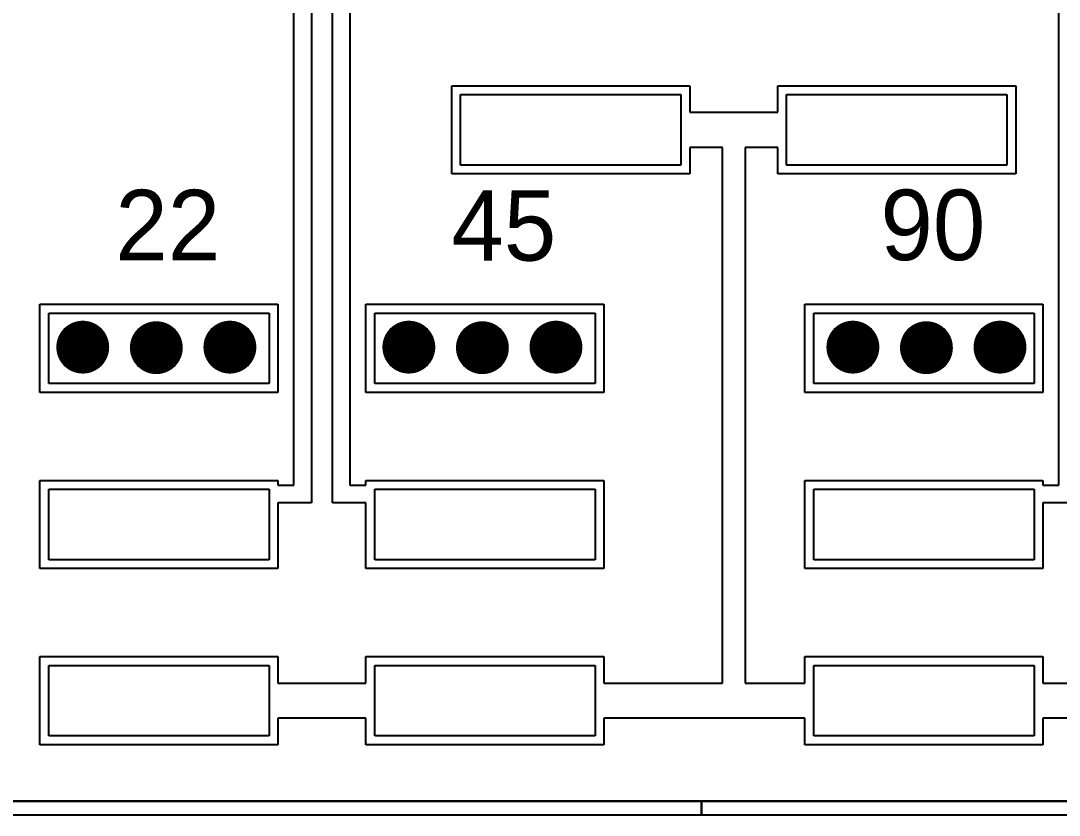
# Model space of a CAD drawing. Header units: millimetres. Extents: x -0.89 to 0.88, y -1.01 to 1.57.
# Drawn here: x -0.391 to 0.198, y -1.005 to -0.554 of the extents above; entities that cross this region are included whole.
import ezdxf

# ---------------------------------------------------------------- set-up
doc = ezdxf.new("R2010")
doc.units = ezdxf.units.MM
doc.header["$MEASUREMENT"] = 0
for name, color, linetype in [('BottomLayer', 5, 'Continuous'), ('DrillDrawing', 1, 'Continuous'), ('Mechanical2', 216, 'Continuous'), ('MultiLayer', 9, 'Continuous'), ('TopLayer', 1, 'Continuous'), ('TopOverlay', 2, 'Continuous'), ('TopPaste', 8, 'Continuous'), ('TopSolder', 216, 'Continuous'), ('ViaHoleLayer', 16, 'Continuous')]:
    doc.layers.add(name, color=color, linetype=linetype)

msp = doc.modelspace()

# ---------------------------------------------------------------- linework, layer by layer
at = {"layer": 'BottomLayer'}
msp.add_line((0.872, -0.997), (-0.872, -0.997), dxfattribs=at)
at = {"layer": 'BottomLayer', "const_width": 0.015}
for points in [[(-0.36354, -0.7393, 1), (-0.34854, -0.7393, 1)], [(-0.3218, -0.73961, 1), (-0.3068, -0.73961, 1)], [(-0.28007, -0.7393, 1), (-0.26507, -0.7393, 1)], [(-0.17854, -0.7393, 1), (-0.16354, -0.7393, 1)], [(-0.1368, -0.73961, 1), (-0.1218, -0.73961, 1)], [(-0.09507, -0.7393, 1), (-0.08007, -0.7393, 1)], [(0.07338, -0.7393, 1), (0.08838, -0.7393, 1)], [(0.11511, -0.73961, 1), (0.13011, -0.73961, 1)], [(0.15684, -0.7393, 1), (0.17184, -0.7393, 1)]]:
    msp.add_lwpolyline(points, format="xyb", close=True, dxfattribs=at)
at = {"layer": 'DrillDrawing', "const_width": 0.002}
for points in [[(-0.36604, -0.7293), (-0.34604, -0.7293)], [(-0.36604, -0.7493), (-0.36604, -0.7293)], [(-0.34604, -0.7493), (-0.34604, -0.7293)], [(-0.3243, -0.72961), (-0.3043, -0.72961)], [(-0.3243, -0.74961), (-0.3243, -0.72961)], [(-0.3043, -0.74961), (-0.3043, -0.72961)], [(-0.28257, -0.7293), (-0.26257, -0.7293)], [(-0.28257, -0.7493), (-0.28257, -0.7293)], [(-0.26257, -0.7493), (-0.26257, -0.7293)], [(-0.18104, -0.7293), (-0.16104, -0.7293)], [(-0.18104, -0.7493), (-0.18104, -0.7293)], [(-0.16104, -0.7493), (-0.16104, -0.7293)], [(-0.1393, -0.72961), (-0.1193, -0.72961)], [(-0.1393, -0.74961), (-0.1393, -0.72961)], [(-0.1193, -0.74961), (-0.1193, -0.72961)], [(-0.09757, -0.7293), (-0.07757, -0.7293)], [(-0.09757, -0.7493), (-0.09757, -0.7293)], [(-0.07757, -0.7493), (-0.07757, -0.7293)], [(0.07088, -0.7293), (0.09088, -0.7293)], [(0.07088, -0.7493), (0.07088, -0.7293)], [(0.09088, -0.7493), (0.09088, -0.7293)], [(0.11261, -0.72961), (0.13261, -0.72961)], [(0.11261, -0.74961), (0.11261, -0.72961)], [(0.13261, -0.74961), (0.13261, -0.72961)], [(0.15434, -0.7293), (0.17434, -0.7293)], [(0.15434, -0.7493), (0.15434, -0.7293)], [(0.17434, -0.7493), (0.17434, -0.7293)], [(-0.36204, -0.7333), (-0.35004, -0.7333)], [(-0.36204, -0.7453), (-0.36204, -0.7333)], [(-0.35004, -0.7453), (-0.35004, -0.7333)], [(-0.3203, -0.73361), (-0.3083, -0.73361)], [(-0.3203, -0.74561), (-0.3203, -0.73361)], [(-0.3083, -0.74561), (-0.3083, -0.73361)], [(-0.27857, -0.7333), (-0.26657, -0.7333)], [(-0.27857, -0.7453), (-0.27857, -0.7333)], [(-0.26657, -0.7453), (-0.26657, -0.7333)], [(-0.17704, -0.7333), (-0.16504, -0.7333)], [(-0.17704, -0.7453), (-0.17704, -0.7333)], [(-0.16504, -0.7453), (-0.16504, -0.7333)], [(-0.1353, -0.73361), (-0.1233, -0.73361)], [(-0.1353, -0.74561), (-0.1353, -0.73361)], [(-0.1233, -0.74561), (-0.1233, -0.73361)], [(-0.09357, -0.7333), (-0.08157, -0.7333)], [(-0.09357, -0.7453), (-0.09357, -0.7333)], [(-0.08157, -0.7453), (-0.08157, -0.7333)], [(0.07488, -0.7333), (0.08688, -0.7333)], [(0.07488, -0.7453), (0.07488, -0.7333)], [(0.08688, -0.7453), (0.08688, -0.7333)], [(0.11661, -0.73361), (0.12861, -0.73361)], [(0.11661, -0.74561), (0.11661, -0.73361)], [(0.12861, -0.74561), (0.12861, -0.73361)], [(0.15834, -0.7333), (0.17034, -0.7333)], [(0.15834, -0.7453), (0.15834, -0.7333)], [(0.17034, -0.7453), (0.17034, -0.7333)], [(-0.36204, -0.7453), (-0.35004, -0.7453)], [(-0.3203, -0.74561), (-0.3083, -0.74561)], [(-0.27857, -0.7453), (-0.26657, -0.7453)], [(-0.17704, -0.7453), (-0.16504, -0.7453)], [(-0.1353, -0.74561), (-0.1233, -0.74561)], [(-0.09357, -0.7453), (-0.08157, -0.7453)], [(0.07488, -0.7453), (0.08688, -0.7453)], [(0.11661, -0.74561), (0.12861, -0.74561)], [(0.15834, -0.7453), (0.17034, -0.7453)], [(-0.36604, -0.7493), (-0.34604, -0.7493)], [(-0.3243, -0.74961), (-0.3043, -0.74961)], [(-0.28257, -0.7493), (-0.26257, -0.7493)], [(-0.18104, -0.7493), (-0.16104, -0.7493)], [(-0.1393, -0.74961), (-0.1193, -0.74961)], [(-0.09757, -0.7493), (-0.07757, -0.7493)], [(0.07088, -0.7493), (0.09088, -0.7493)], [(0.11261, -0.74961), (0.13261, -0.74961)], [(0.15434, -0.7493), (0.17434, -0.7493)]]:
    msp.add_lwpolyline(points, dxfattribs=at)
at = {"layer": 'DrillDrawing', "const_width": 0.001}
for points in [[(-0.36654, -0.7293, 1), (-0.36554, -0.7293, 1)], [(-0.36654, -0.7293, 1), (-0.36554, -0.7293, 1)], [(-0.34654, -0.7293, 1), (-0.34554, -0.7293, 1)], [(-0.34654, -0.7293, 1), (-0.34554, -0.7293, 1)], [(-0.3248, -0.72961, 1), (-0.3238, -0.72961, 1)], [(-0.3248, -0.72961, 1), (-0.3238, -0.72961, 1)], [(-0.3048, -0.72961, 1), (-0.3038, -0.72961, 1)], [(-0.3048, -0.72961, 1), (-0.3038, -0.72961, 1)], [(-0.28307, -0.7293, 1), (-0.28207, -0.7293, 1)], [(-0.28307, -0.7293, 1), (-0.28207, -0.7293, 1)], [(-0.26307, -0.7293, 1), (-0.26207, -0.7293, 1)], [(-0.26307, -0.7293, 1), (-0.26207, -0.7293, 1)], [(-0.18154, -0.7293, 1), (-0.18054, -0.7293, 1)], [(-0.18154, -0.7293, 1), (-0.18054, -0.7293, 1)], [(-0.16154, -0.7293, 1), (-0.16054, -0.7293, 1)], [(-0.16154, -0.7293, 1), (-0.16054, -0.7293, 1)], [(-0.1398, -0.72961, 1), (-0.1388, -0.72961, 1)], [(-0.1398, -0.72961, 1), (-0.1388, -0.72961, 1)], [(-0.1198, -0.72961, 1), (-0.1188, -0.72961, 1)], [(-0.1198, -0.72961, 1), (-0.1188, -0.72961, 1)], [(-0.09807, -0.7293, 1), (-0.09707, -0.7293, 1)], [(-0.09807, -0.7293, 1), (-0.09707, -0.7293, 1)], [(-0.07807, -0.7293, 1), (-0.07707, -0.7293, 1)], [(-0.07807, -0.7293, 1), (-0.07707, -0.7293, 1)], [(0.07038, -0.7293, 1), (0.07138, -0.7293, 1)], [(0.07038, -0.7293, 1), (0.07138, -0.7293, 1)], [(0.09038, -0.7293, 1), (0.09138, -0.7293, 1)], [(0.09038, -0.7293, 1), (0.09138, -0.7293, 1)], [(0.11211, -0.72961, 1), (0.11311, -0.72961, 1)], [(0.11211, -0.72961, 1), (0.11311, -0.72961, 1)], [(0.13211, -0.72961, 1), (0.13311, -0.72961, 1)], [(0.13211, -0.72961, 1), (0.13311, -0.72961, 1)], [(0.15384, -0.7293, 1), (0.15484, -0.7293, 1)], [(0.15384, -0.7293, 1), (0.15484, -0.7293, 1)], [(0.17384, -0.7293, 1), (0.17484, -0.7293, 1)], [(0.17384, -0.7293, 1), (0.17484, -0.7293, 1)], [(-0.36254, -0.7333, 1), (-0.36154, -0.7333, 1)], [(-0.36254, -0.7333, 1), (-0.36154, -0.7333, 1)], [(-0.35054, -0.7333, 1), (-0.34954, -0.7333, 1)], [(-0.35054, -0.7333, 1), (-0.34954, -0.7333, 1)], [(-0.3208, -0.73361, 1), (-0.3198, -0.73361, 1)], [(-0.3208, -0.73361, 1), (-0.3198, -0.73361, 1)], [(-0.3088, -0.73361, 1), (-0.3078, -0.73361, 1)], [(-0.3088, -0.73361, 1), (-0.3078, -0.73361, 1)], [(-0.27907, -0.7333, 1), (-0.27807, -0.7333, 1)], [(-0.27907, -0.7333, 1), (-0.27807, -0.7333, 1)], [(-0.26707, -0.7333, 1), (-0.26607, -0.7333, 1)], [(-0.26707, -0.7333, 1), (-0.26607, -0.7333, 1)], [(-0.17754, -0.7333, 1), (-0.17654, -0.7333, 1)], [(-0.17754, -0.7333, 1), (-0.17654, -0.7333, 1)], [(-0.16554, -0.7333, 1), (-0.16454, -0.7333, 1)], [(-0.16554, -0.7333, 1), (-0.16454, -0.7333, 1)], [(-0.1358, -0.73361, 1), (-0.1348, -0.73361, 1)], [(-0.1358, -0.73361, 1), (-0.1348, -0.73361, 1)], [(-0.1238, -0.73361, 1), (-0.1228, -0.73361, 1)], [(-0.1238, -0.73361, 1), (-0.1228, -0.73361, 1)], [(-0.09407, -0.7333, 1), (-0.09307, -0.7333, 1)], [(-0.09407, -0.7333, 1), (-0.09307, -0.7333, 1)], [(-0.08207, -0.7333, 1), (-0.08107, -0.7333, 1)], [(-0.08207, -0.7333, 1), (-0.08107, -0.7333, 1)], [(0.07438, -0.7333, 1), (0.07538, -0.7333, 1)], [(0.07438, -0.7333, 1), (0.07538, -0.7333, 1)], [(0.08638, -0.7333, 1), (0.08738, -0.7333, 1)], [(0.08638, -0.7333, 1), (0.08738, -0.7333, 1)], [(0.11611, -0.73361, 1), (0.11711, -0.73361, 1)], [(0.11611, -0.73361, 1), (0.11711, -0.73361, 1)], [(0.12811, -0.73361, 1), (0.12911, -0.73361, 1)], [(0.12811, -0.73361, 1), (0.12911, -0.73361, 1)], [(0.15784, -0.7333, 1), (0.15884, -0.7333, 1)], [(0.15784, -0.7333, 1), (0.15884, -0.7333, 1)], [(0.16984, -0.7333, 1), (0.17084, -0.7333, 1)], [(0.16984, -0.7333, 1), (0.17084, -0.7333, 1)], [(-0.36254, -0.7453, 1), (-0.36154, -0.7453, 1)], [(-0.36254, -0.7453, 1), (-0.36154, -0.7453, 1)], [(-0.35054, -0.7453, 1), (-0.34954, -0.7453, 1)], [(-0.35054, -0.7453, 1), (-0.34954, -0.7453, 1)], [(-0.3208, -0.74561, 1), (-0.3198, -0.74561, 1)], [(-0.3208, -0.74561, 1), (-0.3198, -0.74561, 1)], [(-0.3088, -0.74561, 1), (-0.3078, -0.74561, 1)], [(-0.3088, -0.74561, 1), (-0.3078, -0.74561, 1)], [(-0.27907, -0.7453, 1), (-0.27807, -0.7453, 1)], [(-0.27907, -0.7453, 1), (-0.27807, -0.7453, 1)], [(-0.26707, -0.7453, 1), (-0.26607, -0.7453, 1)], [(-0.26707, -0.7453, 1), (-0.26607, -0.7453, 1)], [(-0.17754, -0.7453, 1), (-0.17654, -0.7453, 1)], [(-0.17754, -0.7453, 1), (-0.17654, -0.7453, 1)], [(-0.16554, -0.7453, 1), (-0.16454, -0.7453, 1)], [(-0.16554, -0.7453, 1), (-0.16454, -0.7453, 1)], [(-0.1358, -0.74561, 1), (-0.1348, -0.74561, 1)], [(-0.1358, -0.74561, 1), (-0.1348, -0.74561, 1)], [(-0.1238, -0.74561, 1), (-0.1228, -0.74561, 1)], [(-0.1238, -0.74561, 1), (-0.1228, -0.74561, 1)], [(-0.09407, -0.7453, 1), (-0.09307, -0.7453, 1)], [(-0.09407, -0.7453, 1), (-0.09307, -0.7453, 1)], [(-0.08207, -0.7453, 1), (-0.08107, -0.7453, 1)], [(-0.08207, -0.7453, 1), (-0.08107, -0.7453, 1)], [(0.07438, -0.7453, 1), (0.07538, -0.7453, 1)], [(0.07438, -0.7453, 1), (0.07538, -0.7453, 1)], [(0.08638, -0.7453, 1), (0.08738, -0.7453, 1)], [(0.08638, -0.7453, 1), (0.08738, -0.7453, 1)], [(0.11611, -0.74561, 1), (0.11711, -0.74561, 1)], [(0.11611, -0.74561, 1), (0.11711, -0.74561, 1)], [(0.12811, -0.74561, 1), (0.12911, -0.74561, 1)], [(0.12811, -0.74561, 1), (0.12911, -0.74561, 1)], [(0.15784, -0.7453, 1), (0.15884, -0.7453, 1)], [(0.15784, -0.7453, 1), (0.15884, -0.7453, 1)], [(0.16984, -0.7453, 1), (0.17084, -0.7453, 1)], [(0.16984, -0.7453, 1), (0.17084, -0.7453, 1)], [(-0.36654, -0.7493, 1), (-0.36554, -0.7493, 1)], [(-0.36654, -0.7493, 1), (-0.36554, -0.7493, 1)], [(-0.34654, -0.7493, 1), (-0.34554, -0.7493, 1)], [(-0.34654, -0.7493, 1), (-0.34554, -0.7493, 1)], [(-0.3248, -0.74961, 1), (-0.3238, -0.74961, 1)], [(-0.3248, -0.74961, 1), (-0.3238, -0.74961, 1)], [(-0.3048, -0.74961, 1), (-0.3038, -0.74961, 1)], [(-0.3048, -0.74961, 1), (-0.3038, -0.74961, 1)], [(-0.28307, -0.7493, 1), (-0.28207, -0.7493, 1)], [(-0.28307, -0.7493, 1), (-0.28207, -0.7493, 1)], [(-0.26307, -0.7493, 1), (-0.26207, -0.7493, 1)], [(-0.26307, -0.7493, 1), (-0.26207, -0.7493, 1)], [(-0.18154, -0.7493, 1), (-0.18054, -0.7493, 1)], [(-0.18154, -0.7493, 1), (-0.18054, -0.7493, 1)], [(-0.16154, -0.7493, 1), (-0.16054, -0.7493, 1)], [(-0.16154, -0.7493, 1), (-0.16054, -0.7493, 1)], [(-0.1398, -0.74961, 1), (-0.1388, -0.74961, 1)], [(-0.1398, -0.74961, 1), (-0.1388, -0.74961, 1)], [(-0.1198, -0.74961, 1), (-0.1188, -0.74961, 1)], [(-0.1198, -0.74961, 1), (-0.1188, -0.74961, 1)], [(-0.09807, -0.7493, 1), (-0.09707, -0.7493, 1)], [(-0.09807, -0.7493, 1), (-0.09707, -0.7493, 1)], [(-0.07807, -0.7493, 1), (-0.07707, -0.7493, 1)], [(-0.07807, -0.7493, 1), (-0.07707, -0.7493, 1)], [(0.07038, -0.7493, 1), (0.07138, -0.7493, 1)], [(0.07038, -0.7493, 1), (0.07138, -0.7493, 1)], [(0.09038, -0.7493, 1), (0.09138, -0.7493, 1)], [(0.09038, -0.7493, 1), (0.09138, -0.7493, 1)], [(0.11211, -0.74961, 1), (0.11311, -0.74961, 1)], [(0.11211, -0.74961, 1), (0.11311, -0.74961, 1)], [(0.13211, -0.74961, 1), (0.13311, -0.74961, 1)], [(0.13211, -0.74961, 1), (0.13311, -0.74961, 1)], [(0.15384, -0.7493, 1), (0.15484, -0.7493, 1)], [(0.15384, -0.7493, 1), (0.15484, -0.7493, 1)], [(0.17384, -0.7493, 1), (0.17484, -0.7493, 1)], [(0.17384, -0.7493, 1), (0.17484, -0.7493, 1)]]:
    msp.add_lwpolyline(points, format="xyb", close=True, dxfattribs=at)
at = {"layer": 'Mechanical2', "const_width": 0.0000001}
msp.add_lwpolyline([(-0.875, -1), (0.875, -1)], dxfattribs=at)
at = {"layer": 'MultiLayer', "const_width": 0.015}
for points in [[(-0.36354, -0.7393, 1), (-0.34854, -0.7393, 1)], [(-0.3218, -0.73961, 1), (-0.3068, -0.73961, 1)], [(-0.28007, -0.7393, 1), (-0.26507, -0.7393, 1)], [(-0.17854, -0.7393, 1), (-0.16354, -0.7393, 1)], [(-0.1368, -0.73961, 1), (-0.1218, -0.73961, 1)], [(-0.09507, -0.7393, 1), (-0.08007, -0.7393, 1)], [(0.07338, -0.7393, 1), (0.08838, -0.7393, 1)], [(0.11511, -0.73961, 1), (0.13011, -0.73961, 1)], [(0.15684, -0.7393, 1), (0.17184, -0.7393, 1)]]:
    msp.add_lwpolyline(points, format="xyb", close=True, dxfattribs=at)
at = {"layer": 'TopLayer'}
for p, q in [((0.19774, -0.81771), (0.19774, -0.39154)), ((-0.23629, -0.81771), (-0.23629, -0.43061)), ((-0.22629, -0.43366), (-0.22629, -0.82771)), ((-0.21443, -0.82771), (-0.21443, -0.44078)), ((-0.20443, -0.44383), (-0.20443, -0.81771)), ((-0.1467, -0.64092), (-0.1467, -0.59092)), ((-0.1467, -0.59092), (-0.0117, -0.59092)), ((-0.0117, -0.59092), (-0.0117, -0.60592)), ((0.0383, -0.60592), (0.0383, -0.59092)), ((0.0383, -0.59092), (0.1733, -0.59092)), ((0.1733, -0.59092), (0.1733, -0.64092)), ((-0.0117, -0.60592), (0.0383, -0.60592)), ((0.00691, -0.62592), (-0.0117, -0.62592)), ((-0.0117, -0.62592), (-0.0117, -0.64092)), ((0.00691, -0.92996), (0.00691, -0.62592)), ((0.0383, -0.62592), (0.01969, -0.62592)), ((0.01969, -0.62592), (0.01969, -0.92996)), ((0.0383, -0.64092), (0.0383, -0.62592)), ((-0.0117, -0.64092), (-0.1467, -0.64092)), ((0.1733, -0.64092), (0.0383, -0.64092)), ((-0.38036, -0.76496), (-0.38036, -0.71496)), ((-0.38036, -0.71496), (-0.24536, -0.71496)), ((-0.24536, -0.71496), (-0.24536, -0.76496)), ((-0.19536, -0.76496), (-0.19536, -0.71496)), ((-0.19536, -0.71496), (-0.06036, -0.71496)), ((-0.06036, -0.71496), (-0.06036, -0.76496)), ((0.05367, -0.76496), (0.05367, -0.71496)), ((0.05367, -0.71496), (0.18867, -0.71496)), ((0.18867, -0.71496), (0.18867, -0.76496)), ((-0.24536, -0.76496), (-0.38036, -0.76496)), ((-0.06036, -0.76496), (-0.19536, -0.76496)), ((0.18867, -0.76496), (0.05367, -0.76496)), ((-0.38036, -0.86496), (-0.38036, -0.81496)), ((-0.38036, -0.81496), (-0.24536, -0.81496)), ((-0.24536, -0.81496), (-0.24536, -0.81771)), ((-0.24536, -0.81771), (-0.23629, -0.81771)), ((-0.20443, -0.81771), (-0.19536, -0.81771)), ((-0.19536, -0.81771), (-0.19536, -0.81496)), ((-0.19536, -0.81496), (-0.06036, -0.81496)), ((-0.06036, -0.81496), (-0.06036, -0.86496)), ((0.05367, -0.86496), (0.05367, -0.81496)), ((0.05367, -0.81496), (0.18867, -0.81496)), ((0.18867, -0.81496), (0.18867, -0.81771)), ((0.18867, -0.81771), (0.19774, -0.81771)), ((-0.22629, -0.82771), (-0.24536, -0.82771)), ((-0.24536, -0.82771), (-0.24536, -0.86496)), ((-0.19536, -0.82771), (-0.21443, -0.82771)), ((-0.19536, -0.86496), (-0.19536, -0.82771)), ((0.20774, -0.82771), (0.18867, -0.82771)), ((0.18867, -0.82771), (0.18867, -0.86496)), ((-0.24536, -0.86496), (-0.38036, -0.86496)), ((-0.06036, -0.86496), (-0.19536, -0.86496)), ((0.18867, -0.86496), (0.05367, -0.86496)), ((-0.38036, -0.96496), (-0.38036, -0.91496)), ((-0.38036, -0.91496), (-0.24536, -0.91496)), ((-0.24536, -0.91496), (-0.24536, -0.92996)), ((-0.19536, -0.92996), (-0.19536, -0.91496)), ((-0.19536, -0.91496), (-0.06036, -0.91496)), ((-0.06036, -0.91496), (-0.06036, -0.92996)), ((0.05367, -0.92996), (0.05367, -0.91496)), ((0.05367, -0.91496), (0.18867, -0.91496)), ((0.18867, -0.91496), (0.18867, -0.92996)), ((-0.24536, -0.92996), (-0.19536, -0.92996)), ((-0.06036, -0.92996), (0.00691, -0.92996)), ((0.01969, -0.92996), (0.05367, -0.92996)), ((0.18867, -0.92996), (0.23867, -0.92996)), ((-0.19536, -0.94996), (-0.24536, -0.94996)), ((-0.24536, -0.94996), (-0.24536, -0.96496)), ((-0.19536, -0.96496), (-0.19536, -0.94996)), ((0.05367, -0.94996), (-0.06036, -0.94996)), ((-0.06036, -0.94996), (-0.06036, -0.96496)), ((0.05367, -0.96496), (0.05367, -0.94996)), ((0.23867, -0.94996), (0.18867, -0.94996)), ((0.18867, -0.94996), (0.18867, -0.96496)), ((-0.24536, -0.96496), (-0.38036, -0.96496)), ((-0.06036, -0.96496), (-0.19536, -0.96496)), ((0.18867, -0.96496), (0.05367, -0.96496))]:
    msp.add_line(p, q, dxfattribs=at)
at = {"layer": 'TopLayer', "const_width": 0.015}
for points in [[(-0.36354, -0.7393, 1), (-0.34854, -0.7393, 1)], [(-0.3218, -0.73961, 1), (-0.3068, -0.73961, 1)], [(-0.28007, -0.7393, 1), (-0.26507, -0.7393, 1)], [(-0.17854, -0.7393, 1), (-0.16354, -0.7393, 1)], [(-0.1368, -0.73961, 1), (-0.1218, -0.73961, 1)], [(-0.09507, -0.7393, 1), (-0.08007, -0.7393, 1)], [(0.07338, -0.7393, 1), (0.08838, -0.7393, 1)], [(0.11511, -0.73961, 1), (0.13011, -0.73961, 1)], [(0.15684, -0.7393, 1), (0.17184, -0.7393, 1)]]:
    msp.add_lwpolyline(points, format="xyb", close=True, dxfattribs=at)
at = {"layer": 'TopPaste'}
for p, q in [((-0.1417, -0.63592), (-0.1417, -0.59592)), ((-0.1417, -0.59592), (-0.0167, -0.59592)), ((-0.0167, -0.59592), (-0.0167, -0.63592)), ((0.0433, -0.63592), (0.0433, -0.59592)), ((0.0433, -0.59592), (0.1683, -0.59592)), ((0.1683, -0.59592), (0.1683, -0.63592)), ((-0.0167, -0.63592), (-0.1417, -0.63592)), ((0.1683, -0.63592), (0.0433, -0.63592)), ((-0.37536, -0.75996), (-0.37536, -0.71996)), ((-0.37536, -0.71996), (-0.25036, -0.71996)), ((-0.25036, -0.71996), (-0.25036, -0.75996)), ((-0.19036, -0.75996), (-0.19036, -0.71996)), ((-0.19036, -0.71996), (-0.06536, -0.71996)), ((-0.06536, -0.71996), (-0.06536, -0.75996)), ((0.05867, -0.75996), (0.05867, -0.71996)), ((0.05867, -0.71996), (0.18367, -0.71996)), ((0.18367, -0.71996), (0.18367, -0.75996)), ((-0.25036, -0.75996), (-0.37536, -0.75996)), ((-0.06536, -0.75996), (-0.19036, -0.75996)), ((0.18367, -0.75996), (0.05867, -0.75996)), ((-0.37536, -0.85996), (-0.37536, -0.81996)), ((-0.37536, -0.81996), (-0.25036, -0.81996)), ((-0.25036, -0.81996), (-0.25036, -0.85996)), ((-0.19036, -0.85996), (-0.19036, -0.81996)), ((-0.19036, -0.81996), (-0.06536, -0.81996)), ((-0.06536, -0.81996), (-0.06536, -0.85996)), ((0.05867, -0.85996), (0.05867, -0.81996)), ((0.05867, -0.81996), (0.18367, -0.81996)), ((0.18367, -0.81996), (0.18367, -0.85996)), ((-0.25036, -0.85996), (-0.37536, -0.85996)), ((-0.06536, -0.85996), (-0.19036, -0.85996)), ((0.18367, -0.85996), (0.05867, -0.85996)), ((-0.37536, -0.95996), (-0.37536, -0.91996)), ((-0.37536, -0.91996), (-0.25036, -0.91996)), ((-0.25036, -0.91996), (-0.25036, -0.95996)), ((-0.19036, -0.95996), (-0.19036, -0.91996)), ((-0.19036, -0.91996), (-0.06536, -0.91996)), ((-0.06536, -0.91996), (-0.06536, -0.95996)), ((0.05867, -0.95996), (0.05867, -0.91996)), ((0.05867, -0.91996), (0.18367, -0.91996)), ((0.18367, -0.91996), (0.18367, -0.95996)), ((-0.25036, -0.95996), (-0.37536, -0.95996)), ((-0.06536, -0.95996), (-0.19036, -0.95996)), ((0.18367, -0.95996), (0.05867, -0.95996))]:
    msp.add_line(p, q, dxfattribs=at)
at = {"layer": 'TopSolder'}
for p, q in [((-0.1417, -0.63592), (-0.1417, -0.59592)), ((-0.1417, -0.59592), (-0.0167, -0.59592)), ((-0.0167, -0.59592), (-0.0167, -0.63592)), ((0.0433, -0.63592), (0.0433, -0.59592)), ((0.0433, -0.59592), (0.1683, -0.59592)), ((0.1683, -0.59592), (0.1683, -0.63592)), ((-0.0167, -0.63592), (-0.1417, -0.63592)), ((0.1683, -0.63592), (0.0433, -0.63592)), ((-0.37536, -0.75996), (-0.37536, -0.71996)), ((-0.37536, -0.71996), (-0.25036, -0.71996)), ((-0.25036, -0.71996), (-0.25036, -0.75996)), ((-0.19036, -0.75996), (-0.19036, -0.71996)), ((-0.19036, -0.71996), (-0.06536, -0.71996)), ((-0.06536, -0.71996), (-0.06536, -0.75996)), ((0.05867, -0.75996), (0.05867, -0.71996)), ((0.05867, -0.71996), (0.18367, -0.71996)), ((0.18367, -0.71996), (0.18367, -0.75996)), ((-0.25036, -0.75996), (-0.37536, -0.75996)), ((-0.06536, -0.75996), (-0.19036, -0.75996)), ((0.18367, -0.75996), (0.05867, -0.75996)), ((-0.37536, -0.85996), (-0.37536, -0.81996)), ((-0.37536, -0.81996), (-0.25036, -0.81996)), ((-0.25036, -0.81996), (-0.25036, -0.85996)), ((-0.19036, -0.85996), (-0.19036, -0.81996)), ((-0.19036, -0.81996), (-0.06536, -0.81996)), ((-0.06536, -0.81996), (-0.06536, -0.85996)), ((0.05867, -0.85996), (0.05867, -0.81996)), ((0.05867, -0.81996), (0.18367, -0.81996)), ((0.18367, -0.81996), (0.18367, -0.85996)), ((-0.25036, -0.85996), (-0.37536, -0.85996)), ((-0.06536, -0.85996), (-0.19036, -0.85996)), ((0.18367, -0.85996), (0.05867, -0.85996)), ((-0.37536, -0.95996), (-0.37536, -0.91996)), ((-0.37536, -0.91996), (-0.25036, -0.91996)), ((-0.25036, -0.91996), (-0.25036, -0.95996)), ((-0.19036, -0.95996), (-0.19036, -0.91996)), ((-0.19036, -0.91996), (-0.06536, -0.91996)), ((-0.06536, -0.91996), (-0.06536, -0.95996)), ((0.05867, -0.95996), (0.05867, -0.91996)), ((0.05867, -0.91996), (0.18367, -0.91996)), ((0.18367, -0.91996), (0.18367, -0.95996)), ((-0.25036, -0.95996), (-0.37536, -0.95996)), ((-0.06536, -0.95996), (-0.19036, -0.95996)), ((0.18367, -0.95996), (0.05867, -0.95996)), ((-0.4352, -0.997), (-0.005, -0.997)), ((-0.005, -1.005), (-0.005, -0.997)), ((-0.005, -0.997), (0.60023, -0.997)), ((-0.005, -0.997), (-0.005, -1.005)), ((-0.005, -1.005), (-0.88, -1.005)), ((0.88, -1.005), (-0.005, -1.005))]:
    msp.add_line(p, q, dxfattribs=at)
at = {"layer": 'ViaHoleLayer', "const_width": 0.01}
for points in [[(-0.36104, -0.7393, 1), (-0.35104, -0.7393, 1)], [(-0.3193, -0.73961, 1), (-0.3093, -0.73961, 1)], [(-0.27757, -0.7393, 1), (-0.26757, -0.7393, 1)], [(-0.17604, -0.7393, 1), (-0.16604, -0.7393, 1)], [(-0.1343, -0.73961, 1), (-0.1243, -0.73961, 1)], [(-0.09257, -0.7393, 1), (-0.08257, -0.7393, 1)], [(0.07588, -0.7393, 1), (0.08588, -0.7393, 1)], [(0.11761, -0.73961, 1), (0.12761, -0.73961, 1)], [(0.15934, -0.7393, 1), (0.16934, -0.7393, 1)]]:
    msp.add_lwpolyline(points, format="xyb", close=True, dxfattribs=at)

# ---------------------------------------------------------------- texts
at = {"layer": 'TopOverlay'}
for s, p in [('22', (-0.33753, -0.69001)), ('45', (-0.14691, -0.6902)), ('90', (0.09652, -0.6899))]:
    msp.add_text(s, height=0.04, dxfattribs=at).set_placement(p)

doc.saveas('drawing.dxf')
